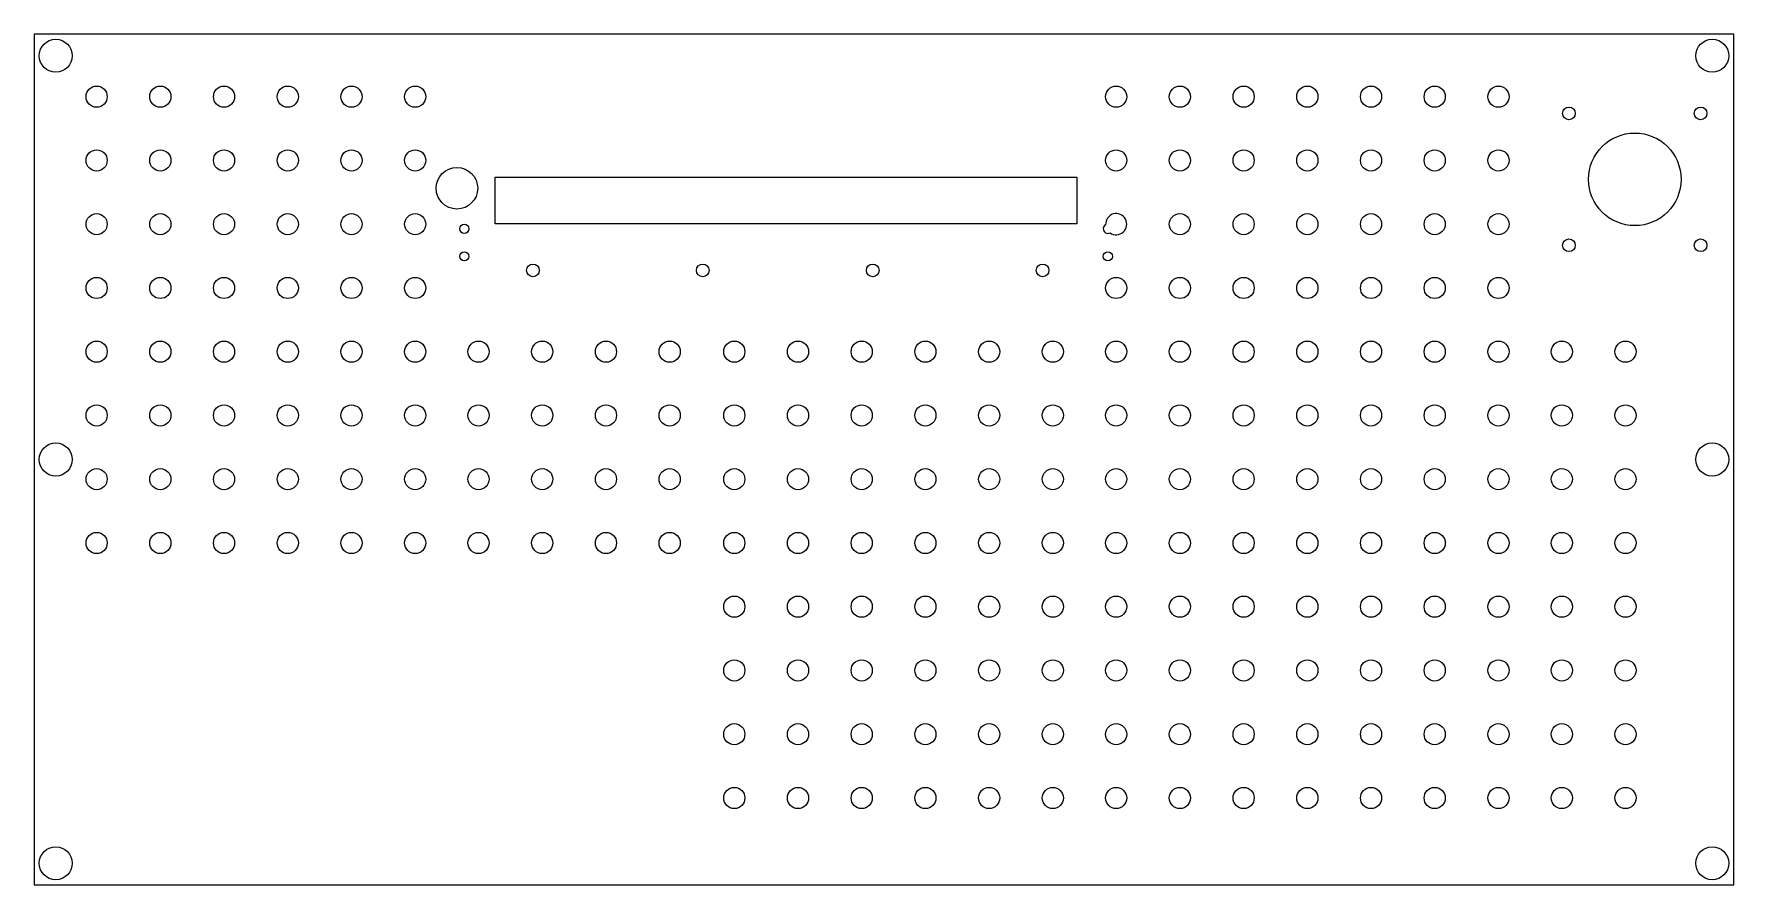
# Model space of a CAD drawing. Header units: millimetres. Extents: x -200 to 200, y -100 to 100.
import ezdxf

# ---------------------------------------------------------------- set-up
doc = ezdxf.new("R2010")
doc.units = ezdxf.units.MM
doc.layers.add('CUTOUTS', color=1, linetype='CONTINUOUS')
doc.layers.add('PERIMETER', color=5, linetype='CONTINUOUS')

msp = doc.modelspace()

# ---------------------------------------------------------------- linework, layer by layer
at = {"layer": 'CUTOUTS'}
for p, q in [((-91.51, 55.47), (-91.51, 66.46)), ((-91.51, 66.46), (45.43, 66.46)), ((45.43, 66.46), (45.43, 55.47)), ((45.43, 55.47), (-91.51, 55.47))]:
    msp.add_line(p, q, dxfattribs=at)
for centre, radius in [((-195, 95), 3.89), ((195, 95), 3.89), ((-185.37, 85.37), 2.49), ((-170.37, 85.37), 2.49), ((-155.37, 85.37), 2.49), ((-140.37, 85.37), 2.49), ((-125.37, 85.37), 2.49), ((-110.37, 85.37), 2.49), ((54.66, 85.37), 2.49), ((69.66, 85.37), 2.49), ((84.66, 85.37), 2.49), ((99.66, 85.37), 2.49), ((114.66, 85.37), 2.49), ((129.66, 85.37), 2.49), ((144.66, 85.37), 2.49), ((161.26, 81.42), 1.49), ((192.26, 81.42), 1.49), ((176.76, 65.92), 10.89), ((-185.37, 70.37), 2.49), ((-170.37, 70.37), 2.49), ((-155.37, 70.37), 2.49), ((-140.37, 70.37), 2.49), ((-125.37, 70.37), 2.49), ((-110.37, 70.37), 2.49), ((54.66, 70.37), 2.49), ((69.66, 70.37), 2.49), ((84.66, 70.37), 2.49), ((99.66, 70.37), 2.49), ((114.66, 70.37), 2.49), ((129.66, 70.37), 2.49), ((144.66, 70.37), 2.49), ((-100.54, 63.82), 4.89), ((-185.37, 55.37), 2.49), ((-170.37, 55.37), 2.49), ((-155.37, 55.37), 2.49), ((-140.37, 55.37), 2.49), ((-125.37, 55.37), 2.49), ((-110.37, 55.37), 2.49), ((69.66, 55.37), 2.49), ((84.66, 55.37), 2.49), ((99.66, 55.37), 2.49), ((114.66, 55.37), 2.49), ((129.66, 55.37), 2.49), ((144.66, 55.37), 2.49), ((-98.8, 54.29), 1.09), ((-98.8, 47.8), 1.09), ((52.7, 47.8), 1.09), ((161.26, 50.42), 1.49), ((192.26, 50.42), 1.49), ((-82.66, 44.5), 1.49), ((-42.66, 44.5), 1.49), ((-2.66, 44.5), 1.49), ((37.34, 44.5), 1.49), ((-185.37, 40.37), 2.49), ((-170.37, 40.37), 2.49), ((-155.37, 40.37), 2.49), ((-140.37, 40.37), 2.49), ((-125.37, 40.37), 2.49), ((-110.37, 40.37), 2.49), ((54.66, 40.37), 2.49), ((69.66, 40.37), 2.49), ((84.66, 40.37), 2.49), ((99.66, 40.37), 2.49), ((114.66, 40.37), 2.49), ((129.66, 40.37), 2.49), ((144.66, 40.37), 2.49), ((-185.37, 25.37), 2.49), ((-170.37, 25.37), 2.49), ((-155.37, 25.37), 2.49), ((-140.37, 25.37), 2.49), ((-125.37, 25.37), 2.49), ((-110.37, 25.37), 2.49), ((-95.46, 25.37), 2.49), ((-80.46, 25.37), 2.49), ((-65.46, 25.37), 2.49), ((-50.46, 25.37), 2.49), ((-35.25, 25.37), 2.49), ((-20.25, 25.37), 2.49), ((-5.25, 25.37), 2.49), ((9.75, 25.37), 2.49), ((24.75, 25.37), 2.49), ((39.75, 25.37), 2.49), ((54.66, 25.37), 2.49), ((69.66, 25.37), 2.49), ((84.66, 25.37), 2.49), ((99.66, 25.37), 2.49), ((114.66, 25.37), 2.49), ((129.66, 25.37), 2.49), ((144.66, 25.37), 2.49), ((159.57, 25.37), 2.49), ((174.57, 25.37), 2.49), ((-185.37, 10.37), 2.49), ((-170.37, 10.37), 2.49), ((-155.37, 10.37), 2.49), ((-140.37, 10.37), 2.49), ((-125.37, 10.37), 2.49), ((-110.37, 10.37), 2.49), ((-95.46, 10.37), 2.49), ((-80.46, 10.37), 2.49), ((-65.46, 10.37), 2.49), ((-50.46, 10.37), 2.49), ((-35.25, 10.37), 2.49), ((-20.25, 10.37), 2.49), ((-5.25, 10.37), 2.49), ((9.75, 10.37), 2.49), ((24.75, 10.37), 2.49), ((39.75, 10.37), 2.49), ((54.66, 10.37), 2.49), ((69.66, 10.37), 2.49), ((84.66, 10.37), 2.49), ((99.66, 10.37), 2.49), ((114.66, 10.37), 2.49), ((129.66, 10.37), 2.49), ((144.66, 10.37), 2.49), ((159.57, 10.37), 2.49), ((174.57, 10.37), 2.49), ((-195, 0), 3.89), ((195, 0), 3.89), ((-185.37, -4.63), 2.49), ((-170.37, -4.63), 2.49), ((-155.37, -4.63), 2.49), ((-140.37, -4.63), 2.49), ((-125.37, -4.63), 2.49), ((-110.37, -4.63), 2.49), ((-95.46, -4.63), 2.49), ((-80.46, -4.63), 2.49), ((-65.46, -4.63), 2.49), ((-50.46, -4.63), 2.49), ((-35.25, -4.63), 2.49), ((-20.25, -4.63), 2.49), ((-5.25, -4.63), 2.49), ((9.75, -4.63), 2.49), ((24.75, -4.63), 2.49), ((39.75, -4.63), 2.49), ((54.66, -4.63), 2.49), ((69.66, -4.63), 2.49), ((84.66, -4.63), 2.49), ((99.66, -4.63), 2.49), ((114.66, -4.63), 2.49), ((129.66, -4.63), 2.49), ((144.66, -4.63), 2.49), ((159.57, -4.63), 2.49), ((174.57, -4.63), 2.49), ((-185.37, -19.64), 2.49), ((-170.37, -19.64), 2.49), ((-155.37, -19.64), 2.49), ((-140.37, -19.64), 2.49), ((-125.37, -19.64), 2.49), ((-110.37, -19.64), 2.49), ((-95.46, -19.64), 2.49), ((-80.46, -19.64), 2.49), ((-65.46, -19.64), 2.49), ((-50.46, -19.64), 2.49), ((-35.25, -19.64), 2.49), ((-20.25, -19.64), 2.49), ((-5.25, -19.64), 2.49), ((9.75, -19.64), 2.49), ((24.75, -19.64), 2.49), ((39.75, -19.64), 2.49), ((54.66, -19.64), 2.49), ((69.66, -19.64), 2.49), ((84.66, -19.64), 2.49), ((99.66, -19.64), 2.49), ((114.66, -19.64), 2.49), ((129.66, -19.64), 2.49), ((144.66, -19.64), 2.49), ((159.57, -19.64), 2.49), ((174.57, -19.64), 2.49), ((-35.25, -34.63), 2.49), ((-20.25, -34.63), 2.49), ((-5.25, -34.63), 2.49), ((9.75, -34.63), 2.49), ((24.75, -34.63), 2.49), ((39.75, -34.63), 2.49), ((54.66, -34.63), 2.49), ((69.66, -34.63), 2.49), ((84.66, -34.63), 2.49), ((99.66, -34.63), 2.49), ((114.66, -34.63), 2.49), ((129.66, -34.63), 2.49), ((144.66, -34.63), 2.49), ((159.57, -34.63), 2.49), ((174.57, -34.63), 2.49), ((-35.25, -49.63), 2.49), ((-20.25, -49.63), 2.49), ((-5.25, -49.63), 2.49), ((9.75, -49.63), 2.49), ((24.75, -49.63), 2.49), ((39.75, -49.63), 2.49), ((54.66, -49.63), 2.49), ((69.66, -49.63), 2.49), ((84.66, -49.63), 2.49), ((99.66, -49.63), 2.49), ((114.66, -49.63), 2.49), ((129.66, -49.63), 2.49), ((144.66, -49.63), 2.49), ((159.57, -49.63), 2.49), ((174.57, -49.63), 2.49), ((-35.25, -64.64), 2.49), ((-20.25, -64.64), 2.49), ((-5.25, -64.64), 2.49), ((9.75, -64.64), 2.49), ((24.75, -64.64), 2.49), ((39.75, -64.64), 2.49), ((54.66, -64.64), 2.49), ((69.66, -64.64), 2.49), ((84.66, -64.64), 2.49), ((99.66, -64.64), 2.49), ((114.66, -64.64), 2.49), ((129.66, -64.64), 2.49), ((144.66, -64.64), 2.49), ((159.57, -64.64), 2.49), ((174.57, -64.64), 2.49), ((-35.25, -79.64), 2.49), ((-20.25, -79.64), 2.49), ((-5.25, -79.64), 2.49), ((9.75, -79.64), 2.49), ((24.75, -79.64), 2.49), ((39.75, -79.64), 2.49), ((54.66, -79.64), 2.49), ((69.66, -79.64), 2.49), ((84.66, -79.64), 2.49), ((99.66, -79.64), 2.49), ((114.66, -79.64), 2.49), ((129.66, -79.64), 2.49), ((144.66, -79.64), 2.49), ((159.57, -79.64), 2.49), ((174.57, -79.64), 2.49), ((-195, -95), 3.89), ((195, -95), 3.89)]:
    msp.add_circle(centre, radius, dxfattribs=at)
for centre, radius, start, end in [((54.66, 55.37), 2.49, -125.3265, 182.8249), ((52.7, 54.29), 1.09, 118.534, 298.9644)]:
    msp.add_arc(centre, radius, start, end, dxfattribs=at)
at = {"layer": 'PERIMETER'}
for p, q in [((200.11, 100.11), (-200.11, 100.11)), ((-200.11, 100.11), (-200.11, -100.11)), ((200.11, -100.11), (200.11, 100.11)), ((-200.11, -100.11), (200.11, -100.11))]:
    msp.add_line(p, q, dxfattribs=at)

doc.saveas('drawing.dxf')
